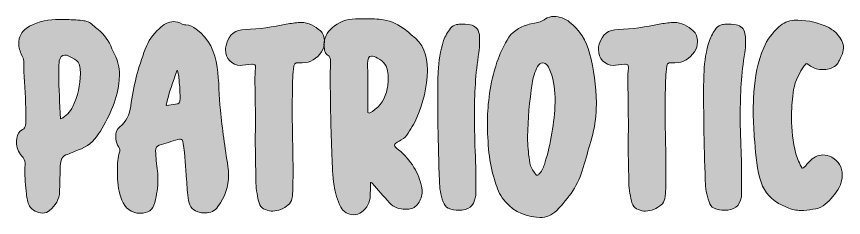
# Model space of a CAD drawing. Header units: inches. Extents: x 211 to 869, y -915 to -165.
# Drawn here: x 211 to 869, y -915 to -754 of the extents above; entities that cross this region are included whole.
import ezdxf

# ---------------------------------------------------------------- set-up
doc = ezdxf.new("R2010")
doc.units = ezdxf.units.IN
doc.header["$MEASUREMENT"] = 0
doc.layers.add('Layer 1', color=7, linetype='Continuous')

# ---------------------------------------------------------------- blocks, each defined once
blk = doc.blocks.new('block 5')
at = {"layer": 'Layer 1', "true_color": 0xce432c}
h = blk.add_hatch(color=22, dxfattribs=at)
h.dxf.hatch_style = 2
edge = h.paths.add_edge_path()
edge.add_spline(control_points=[(468.98, -906.31), (466.35, -900.81), (464.54, -895.06), (463.64, -889.07), (462.41, -881.18), (462.32, -873.22), (462, -865.25), (461.17, -844.56), (460.68, -823.87), (460.68, -803.18), (460.68, -803.18), (460.76, -790.29), (460.76, -790.29), (460.76, -788.15), (460.68, -786.1), (458.3, -784.95), (456.9, -784.21), (456.49, -782.57), (456.17, -781.09), (455.84, -779.61), (455.67, -778.22), (455.67, -776.9), (455.67, -771.73), (458.05, -767.38), (462.08, -763.6), (467.25, -758.84), (473.74, -756.62), (480.63, -756.38), (483.34, -756.29), (485.97, -756.21), (488.68, -756.21), (493.53, -756.21), (498.37, -756.46), (503.13, -757.11), (509.54, -758.02), (515.37, -761.3), (520.62, -765.16), (522.18, -766.31), (523.5, -767.79), (525.14, -768.94), (534.83, -775.83), (537.95, -785.85), (537.95, -796.85), (537.95, -796.85), (537.95, -797.76), (537.95, -797.76), (537.78, -810.65), (534.58, -823.05), (529.65, -834.95), (527.6, -840.04), (524.23, -844.4), (521.44, -849), (520.13, -851.29), (517.67, -852.36), (515.45, -853.68), (512.99, -855.07), (511.75, -855.97), (511.75, -857.04), (511.75, -857.95), (512.82, -859.01), (514.87, -860.57), (519.97, -864.43), (523.82, -869.28), (527.27, -874.7), (530.39, -879.62), (532.2, -884.96), (533.43, -890.54), (533.68, -891.69), (533.76, -892.84), (533.76, -893.91), (533.76, -897.28), (532.77, -900.48), (530.64, -903.44), (528.75, -906.06), (526.12, -907.54), (523.08, -907.79), (523.08, -907.79), (520.46, -907.95), (520.46, -907.95), (515.7, -907.95), (511.18, -906.55), (507.73, -902.78), (503.05, -897.69), (498.62, -892.43), (494.02, -887.26), (493.85, -887.01), (493.69, -886.68), (493.2, -886.68), (493.2, -886.68), (492.54, -886.77), (492.54, -886.77), (492.54, -886.77), (492.54, -891.94), (492.54, -891.94), (492.54, -893.74), (492.54, -895.47), (492.46, -897.28), (492.21, -902.61), (490, -906.8), (485.56, -910.25), (483.84, -911.65), (481.62, -912.3), (479.4, -912.3), (475.13, -912.3), (470.78, -910), (468.98, -906.31)], knot_values=[0, 0, 0, 0, 1, 1, 1, 2, 2, 2, 3, 3, 3, 4, 4, 4, 5, 5, 5, 6, 6, 6, 7, 7, 7, 8, 8, 8, 9, 9, 9, 10, 10, 10, 11, 11, 11, 12, 12, 12, 13, 13, 13, 14, 14, 14, 15, 15, 15, 16, 16, 16, 17, 17, 17, 18, 18, 18, 19, 19, 19, 20, 20, 20, 21, 21, 21, 22, 22, 22, 23, 23, 23, 24, 24, 24, 25, 25, 25, 26, 26, 26, 27, 27, 27, 28, 28, 28, 29, 29, 29, 30, 30, 30, 31, 31, 31, 32, 32, 32, 33, 33, 33, 34, 34, 34, 35, 35, 35, 35], degree=3, periodic=1)
edge = h.paths.add_edge_path()
edge.add_spline(control_points=[(505.35, -814.76), (506.34, -811.31), (506.74, -807.86), (506.74, -804.25), (506.74, -802.69), (506.66, -801.13), (506.5, -799.57), (506.09, -793.82), (503.21, -790.12), (498.29, -787.66), (496.15, -786.59), (494.59, -786.02), (493.36, -786.02), (491.14, -786.02), (490.32, -787.99), (490.24, -792.26), (490.24, -795.95), (490.65, -799.65), (490.65, -803.42), (490.65, -803.42), (490.49, -815.74), (490.49, -815.74), (490.49, -815.74), (490.57, -830.93), (490.57, -830.93), (490.98, -831.1), (491.39, -831.26), (491.72, -831.51), (498.53, -827.81), (503.21, -822.31), (505.35, -814.76)], knot_values=[0, 0, 0, 0, 1, 1, 1, 2, 2, 2, 3, 3, 3, 4, 4, 4, 5, 5, 5, 6, 6, 6, 7, 7, 7, 8, 8, 8, 9, 9, 9, 10, 10, 10, 10], degree=3, periodic=1)
h = blk.add_hatch(color=22, dxfattribs=at)
h.dxf.hatch_style = 2
edge = h.paths.add_edge_path()
edge.add_spline(control_points=[(624.65, -914.35), (613.33, -913.12), (604.05, -908.28), (597.39, -898.84), (594.27, -894.4), (592.88, -889.31), (591.24, -884.3), (586.97, -870.67), (585.82, -856.63), (585.65, -837.09), (585.98, -824.86), (587.46, -807.53), (593.29, -790.86), (595.42, -784.7), (598.13, -778.87), (601.34, -773.21), (604.87, -766.8), (610.62, -763.11), (617.51, -761.06), (619.32, -760.48), (621.29, -760.07), (623.18, -759.74), (626.3, -759.17), (629.09, -758.35), (631.8, -756.38), (633.6, -755.06), (636.07, -754.49), (638.7, -754.49), (642.97, -754.49), (647.81, -756.05), (651.09, -758.92), (658.73, -765.57), (664.56, -773.46), (667.02, -783.55), (670.14, -796.61), (672.36, -809.75), (672.36, -823.21), (672.36, -825.59), (672.28, -828.06), (672.11, -830.52), (671.7, -838.49), (670.23, -846.29), (668.01, -854), (665.96, -860.9), (663.82, -867.8), (661.93, -874.78), (658.16, -888.24), (650.44, -899.16), (640.83, -908.94), (637.05, -912.71), (632.46, -914.52), (627.28, -914.52), (627.28, -914.52), (624.65, -914.35), (624.65, -914.35)], knot_values=[0, 0, 0, 0, 1, 1, 1, 2, 2, 2, 3, 3, 3, 4, 4, 4, 5, 5, 5, 6, 6, 6, 7, 7, 7, 8, 8, 8, 9, 9, 9, 10, 10, 10, 11, 11, 11, 12, 12, 12, 13, 13, 13, 14, 14, 14, 15, 15, 15, 16, 16, 16, 17, 17, 17, 18, 18, 18, 18], degree=3, periodic=1)
edge = h.paths.add_edge_path()
edge.add_spline(control_points=[(627.2, -879.62), (629.34, -877.08), (630.4, -874.12), (631.39, -871.17), (636.31, -855.4), (638.78, -839.31), (639.6, -822.88), (639.6, -822.88), (639.6, -821.9), (639.6, -821.9), (639.6, -813.85), (638.61, -806.05), (635.9, -798.42), (635.25, -796.69), (634.59, -795.05), (633.52, -793.57), (632.46, -792.18), (631.06, -791.44), (629.66, -791.44), (628.19, -791.44), (626.63, -792.42), (625.64, -794.23), (623.34, -798.5), (621.95, -803.18), (621.29, -807.86), (619.32, -821.9), (617.68, -836.02), (617.68, -850.31), (617.68, -850.31), (617.68, -853.26), (617.68, -853.26), (617.76, -859.26), (618.5, -865.17), (619.4, -871.17), (619.98, -874.37), (621.86, -876.91), (623.59, -879.54), (624.08, -880.36), (624.65, -880.77), (625.31, -880.77), (625.89, -880.77), (626.54, -880.36), (627.2, -879.62)], knot_values=[0, 0, 0, 0, 1, 1, 1, 2, 2, 2, 3, 3, 3, 4, 4, 4, 5, 5, 5, 6, 6, 6, 7, 7, 7, 8, 8, 8, 9, 9, 9, 10, 10, 10, 11, 11, 11, 12, 12, 12, 13, 13, 13, 14, 14, 14, 14], degree=3, periodic=1)
h = blk.add_hatch(color=22, dxfattribs=at)
h.dxf.hatch_style = 2
edge = h.paths.add_edge_path()
edge.add_spline(control_points=[(221.41, -905.4), (219.93, -902.45), (219.19, -899.16), (218.87, -895.88), (218.29, -889.23), (217.63, -882.66), (217.63, -876.01), (217.63, -876.01), (217.8, -871.33), (217.8, -871.33), (217.8, -869.03), (216.98, -867.31), (215.34, -865.58), (212.46, -862.38), (211.07, -858.68), (211.07, -854.58), (211.07, -853.51), (211.15, -852.44), (211.31, -851.29), (211.8, -848.34), (212.95, -845.79), (215.83, -844.56), (217.47, -843.82), (217.88, -842.59), (218.13, -841.03), (218.46, -839.06), (218.54, -837.17), (218.54, -835.2), (218.54, -832.66), (218.37, -830.03), (218.37, -827.48), (218.37, -816.32), (216.81, -805.23), (216.81, -794.06), (216.81, -794.06), (216.81, -790.04), (216.81, -790.04), (216.81, -788.32), (215.99, -786.92), (215.25, -785.44), (213.86, -782.32), (212.79, -779.2), (212.79, -775.83), (212.79, -774.52), (212.95, -773.21), (213.28, -771.89), (214.19, -768.53), (215.83, -765.9), (218.7, -763.93), (225.85, -759.25), (233.73, -757.11), (242.19, -756.79), (242.19, -756.79), (249.41, -756.79), (249.41, -756.79), (254.09, -757.03), (258.69, -757.11), (263.37, -757.61), (266.65, -758.02), (269.53, -759), (271.83, -761.3), (273.14, -762.62), (274.54, -763.85), (275.93, -764.92), (281.02, -768.94), (284.64, -774.03), (286.85, -780.11), (287.43, -781.67), (288.25, -783.06), (288.99, -784.54), (291.86, -789.71), (292.93, -795.05), (292.93, -800.63), (292.93, -802.85), (292.77, -805.07), (292.44, -807.28), (290.71, -822.39), (284.31, -835.53), (276.26, -848.01), (272.48, -854), (267.31, -858.52), (260.33, -860.74), (256.88, -861.8), (253.68, -863.45), (250.31, -864.76), (248.26, -865.58), (247.28, -866.98), (246.7, -869.03), (245.72, -872.31), (245.8, -875.6), (245.72, -878.88), (245.55, -883.89), (245.39, -888.82), (245.3, -893.83), (245.22, -900.15), (241.86, -904.91), (237.42, -909.02), (236.03, -910.33), (233.89, -910.99), (231.76, -910.99), (227.73, -910.99), (223.3, -908.85), (221.41, -905.4)], knot_values=[0, 0, 0, 0, 1, 1, 1, 2, 2, 2, 3, 3, 3, 4, 4, 4, 5, 5, 5, 6, 6, 6, 7, 7, 7, 8, 8, 8, 9, 9, 9, 10, 10, 10, 11, 11, 11, 12, 12, 12, 13, 13, 13, 14, 14, 14, 15, 15, 15, 16, 16, 16, 17, 17, 17, 18, 18, 18, 19, 19, 19, 20, 20, 20, 21, 21, 21, 22, 22, 22, 23, 23, 23, 24, 24, 24, 25, 25, 25, 26, 26, 26, 27, 27, 27, 28, 28, 28, 29, 29, 29, 30, 30, 30, 31, 31, 31, 32, 32, 32, 33, 33, 33, 34, 34, 34, 34], degree=3, periodic=1)
edge = h.paths.add_edge_path()
edge.add_spline(control_points=[(255.9, -826.01), (259.92, -817.79), (261.81, -809.01), (261.89, -799.98), (261.89, -799.98), (261.89, -799.32), (261.89, -799.32), (261.89, -791.03), (260.33, -789.63), (252.04, -785.85), (251.13, -785.44), (250.31, -785.2), (249.49, -785.2), (247.28, -785.2), (245.55, -786.92), (245.06, -789.71), (244.73, -791.93), (244.65, -794.15), (244.65, -796.45), (244.65, -796.45), (244.65, -799.89), (244.65, -799.89), (244.65, -811.8), (245.39, -823.62), (246.13, -835.94), (250.73, -833.72), (253.6, -830.85), (255.9, -826.01)], knot_values=[0, 0, 0, 0, 1, 1, 1, 2, 2, 2, 3, 3, 3, 4, 4, 4, 5, 5, 5, 6, 6, 6, 7, 7, 7, 8, 8, 8, 9, 9, 9, 9], degree=3, periodic=1)
h = blk.add_hatch(color=22, dxfattribs=at)
h.dxf.hatch_style = 2
edge = h.paths.add_edge_path()
edge.add_spline(control_points=[(309.43, -911.15), (301.88, -911.15), (297.61, -906.88), (294.82, -900.64), (292.27, -894.65), (291.78, -888.08), (291.29, -881.68), (291.29, -881.68), (291.29, -876.17), (291.29, -876.17), (291.29, -871.49), (291.7, -866.81), (293.01, -862.38), (293.18, -861.89), (293.26, -861.4), (293.26, -860.9), (293.26, -860.08), (293.01, -859.34), (292.44, -858.6), (290.96, -856.63), (290.3, -854.25), (290.06, -851.87), (289.97, -851.21), (289.97, -850.55), (289.97, -849.98), (289.97, -847.03), (290.88, -844.4), (293.26, -842.43), (298.51, -838.08), (300.9, -832.74), (301.88, -825.84), (304.02, -810.32), (307.79, -795.13), (313.46, -780.43), (315.84, -774.11), (319.53, -768.69), (324.46, -764.18), (328.07, -760.89), (331.85, -758.51), (336.04, -758.51), (338.17, -758.51), (340.39, -759.09), (342.77, -760.48), (343.35, -760.81), (344, -761.06), (344.66, -761.06), (344.66, -761.06), (345.81, -761.06), (345.81, -761.06), (349.01, -761.06), (351.56, -762.62), (354.02, -764.51), (364.12, -772.06), (369.05, -782.57), (370.69, -794.89), (372.25, -806.22), (372.08, -817.71), (373.23, -829.04), (374.79, -844.07), (376.76, -858.93), (379.23, -873.79), (379.64, -876.17), (379.8, -878.47), (379.8, -880.69), (379.8, -889.8), (376.76, -898.18), (371.34, -905.81), (368.88, -909.43), (365.27, -910.91), (361.08, -910.91), (359.93, -910.91), (358.62, -910.82), (357.3, -910.58), (351.64, -909.51), (348.76, -905.98), (347.86, -900.97), (346.96, -895.47), (346.79, -889.89), (346.38, -884.3), (345.73, -874.7), (344.99, -865.09), (343.67, -855.56), (343.35, -853.1), (342.94, -852.12), (341.54, -852.12), (340.96, -852.12), (340.31, -852.28), (339.32, -852.53), (334.4, -853.84), (329.55, -855.48), (324.62, -856.96), (322.41, -857.62), (321.67, -859.1), (321.67, -861.4), (321.83, -866.81), (322.49, -872.23), (323.15, -877.57), (323.47, -879.79), (323.56, -882), (323.56, -884.22), (323.56, -890.46), (322.57, -896.54), (321.01, -902.61), (319.53, -908.69), (315.67, -911.15), (309.6, -911.15), (309.6, -911.15), (309.43, -911.15), (309.43, -911.15)], knot_values=[0, 0, 0, 0, 1, 1, 1, 2, 2, 2, 3, 3, 3, 4, 4, 4, 5, 5, 5, 6, 6, 6, 7, 7, 7, 8, 8, 8, 9, 9, 9, 10, 10, 10, 11, 11, 11, 12, 12, 12, 13, 13, 13, 14, 14, 14, 15, 15, 15, 16, 16, 16, 17, 17, 17, 18, 18, 18, 19, 19, 19, 20, 20, 20, 21, 21, 21, 22, 22, 22, 23, 23, 23, 24, 24, 24, 25, 25, 25, 26, 26, 26, 27, 27, 27, 28, 28, 28, 29, 29, 29, 30, 30, 30, 31, 31, 31, 32, 32, 32, 33, 33, 33, 34, 34, 34, 35, 35, 35, 36, 36, 36, 36], degree=3, periodic=1)
edge = h.paths.add_edge_path()
edge.add_spline(control_points=[(337.52, -824.36), (340.64, -823.87), (341.21, -823.21), (341.21, -819.85), (341.13, -815.74), (341.05, -811.47), (340.55, -807.37), (340.14, -804), (340.31, -800.55), (338.83, -797.27), (335.55, -806.3), (332.01, -815.25), (330.21, -825.27), (333.08, -824.94), (335.3, -824.69), (337.52, -824.36)], knot_values=[0, 0, 0, 0, 1, 1, 1, 2, 2, 2, 3, 3, 3, 4, 4, 4, 5, 5, 5, 5], degree=3, periodic=1)
h = blk.add_hatch(color=22, dxfattribs=at)
h.dxf.hatch_style = 2
edge = h.paths.add_edge_path()
edge.add_spline(control_points=[(412.24, -909.18), (407.47, -908.44), (404.6, -905.98), (403.53, -901.3), (402.38, -895.96), (401.48, -890.63), (401.48, -885.21), (401.4, -874.2), (400.99, -863.2), (400.99, -852.61), (400.99, -852.61), (401.15, -841.85), (401.15, -841.85), (401.07, -829.78), (401.07, -818.7), (400.66, -807.53), (400.66, -807.53), (400.66, -805.64), (400.66, -805.64), (400.66, -802.19), (400.99, -798.74), (401.23, -795.38), (401.23, -795.38), (401.23, -794.89), (401.23, -794.89), (401.23, -793.16), (400.41, -792.5), (398.85, -792.5), (398.85, -792.5), (398.36, -792.5), (398.36, -792.5), (398.36, -792.5), (390.81, -793.33), (390.81, -793.33), (390.81, -793.33), (389.49, -793.41), (389.49, -793.41), (382.18, -793.41), (377.34, -787.66), (377.34, -780.84), (377.34, -779.37), (377.59, -777.89), (378, -776.41), (380.21, -768.86), (385.22, -764.83), (393.1, -764.75), (404.19, -764.59), (414.95, -762.7), (425.7, -760.56), (429.31, -759.91), (432.85, -759.5), (436.46, -759.25), (436.46, -759.25), (437.44, -759.25), (437.44, -759.25), (443.44, -759.25), (448.45, -762.04), (452.8, -765.82), (455.02, -767.71), (456.08, -771.16), (456.08, -774.6), (456.08, -777.48), (455.26, -780.52), (453.78, -782.57), (449.84, -787.99), (445.08, -791.35), (438.18, -791.35), (438.18, -791.35), (435.47, -791.27), (435.47, -791.27), (432.27, -791.27), (431.78, -792.26), (431.37, -796.28), (430.63, -802.52), (430.71, -808.93), (430.55, -815.17), (430.46, -819.6), (430.38, -823.95), (430.38, -828.39), (430.38, -845.05), (431.04, -861.64), (431.04, -878.31), (431.04, -882.74), (430.96, -887.09), (430.88, -891.53), (430.79, -894.24), (430.71, -896.87), (430.14, -899.58), (429.73, -901.63), (428.82, -903.35), (427.26, -904.5), (423.49, -907.38), (419.54, -909.43), (414.86, -909.43), (414.04, -909.43), (413.14, -909.35), (412.24, -909.18)], knot_values=[0, 0, 0, 0, 1, 1, 1, 2, 2, 2, 3, 3, 3, 4, 4, 4, 5, 5, 5, 6, 6, 6, 7, 7, 7, 8, 8, 8, 9, 9, 9, 10, 10, 10, 11, 11, 11, 12, 12, 12, 13, 13, 13, 14, 14, 14, 15, 15, 15, 16, 16, 16, 17, 17, 17, 18, 18, 18, 19, 19, 19, 20, 20, 20, 21, 21, 21, 22, 22, 22, 23, 23, 23, 24, 24, 24, 25, 25, 25, 26, 26, 26, 27, 27, 27, 28, 28, 28, 29, 29, 29, 30, 30, 30, 31, 31, 31, 32, 32, 32, 32], degree=3, periodic=1)
h = blk.add_hatch(color=22, dxfattribs=at)
h.dxf.hatch_style = 2
edge = h.paths.add_edge_path()
edge.add_spline(control_points=[(554.53, -907.21), (552.32, -906.39), (551.33, -904.09), (550.51, -901.96), (548.29, -896.62), (547.64, -890.87), (547.47, -885.21), (546.9, -870.59), (546.65, -855.97), (546.24, -841.77), (546.24, -841.77), (546.16, -814.76), (546.16, -814.76), (546.16, -809.34), (546.24, -803.92), (546.49, -798.5), (546.9, -790.04), (548.05, -781.75), (550.84, -773.7), (552.15, -770.09), (553.88, -766.8), (556.26, -763.85), (557.57, -762.21), (559.13, -761.22), (561.1, -760.89), (562.42, -760.65), (563.65, -760.48), (564.88, -760.48), (569.72, -760.48), (571.61, -760.81), (573.42, -761.47), (576.95, -762.7), (578.92, -765.49), (579.25, -769.27), (579.41, -771.07), (579.49, -772.96), (579.49, -774.77), (579.49, -777.64), (579.33, -780.52), (578.84, -783.23), (576.21, -799.81), (575.31, -816.48), (575.31, -833.15), (575.31, -843.99), (575.64, -854.83), (576.13, -865.66), (576.37, -870.59), (576.37, -875.6), (576.37, -880.53), (576.37, -880.53), (576.37, -895.47), (576.37, -895.47), (576.37, -896.37), (576.37, -897.36), (576.21, -898.18), (574.57, -905.81), (570.79, -908.77), (562.5, -908.77), (560.2, -908.77), (557.49, -908.2), (554.53, -907.21)], knot_values=[0, 0, 0, 0, 1, 1, 1, 2, 2, 2, 3, 3, 3, 4, 4, 4, 5, 5, 5, 6, 6, 6, 7, 7, 7, 8, 8, 8, 9, 9, 9, 10, 10, 10, 11, 11, 11, 12, 12, 12, 13, 13, 13, 14, 14, 14, 15, 15, 15, 16, 16, 16, 17, 17, 17, 18, 18, 18, 19, 19, 19, 20, 20, 20, 20], degree=3, periodic=1)
h = blk.add_hatch(color=22, dxfattribs=at)
h.dxf.hatch_style = 2
edge = h.paths.add_edge_path()
edge.add_spline(control_points=[(708.9, -909.18), (704.14, -908.44), (701.27, -905.98), (700.2, -901.3), (699.05, -895.96), (698.15, -890.63), (698.15, -885.21), (698.06, -874.2), (697.65, -863.2), (697.65, -852.61), (697.65, -852.61), (697.82, -841.85), (697.82, -841.85), (697.74, -829.78), (697.74, -818.7), (697.32, -807.53), (697.32, -807.53), (697.32, -805.64), (697.32, -805.64), (697.32, -802.19), (697.65, -798.74), (697.9, -795.38), (697.9, -795.38), (697.9, -794.89), (697.9, -794.89), (697.9, -793.16), (697.08, -792.5), (695.52, -792.5), (695.52, -792.5), (695.03, -792.5), (695.03, -792.5), (695.03, -792.5), (687.47, -793.33), (687.47, -793.33), (687.47, -793.33), (686.16, -793.41), (686.16, -793.41), (678.85, -793.41), (674.01, -787.66), (674.01, -780.84), (674.01, -779.37), (674.25, -777.89), (674.66, -776.41), (676.88, -768.86), (681.89, -764.83), (689.77, -764.75), (700.86, -764.59), (711.61, -762.7), (722.37, -760.56), (725.98, -759.91), (729.51, -759.5), (733.13, -759.25), (733.13, -759.25), (734.11, -759.25), (734.11, -759.25), (740.1, -759.25), (745.11, -762.04), (749.46, -765.82), (751.68, -767.71), (752.75, -771.16), (752.75, -774.6), (752.75, -777.48), (751.93, -780.52), (750.45, -782.57), (746.51, -787.99), (741.75, -791.35), (734.85, -791.35), (734.85, -791.35), (732.14, -791.27), (732.14, -791.27), (728.94, -791.27), (728.44, -792.26), (728.03, -796.28), (727.29, -802.52), (727.38, -808.93), (727.21, -815.17), (727.13, -819.6), (727.05, -823.95), (727.05, -828.39), (727.05, -845.05), (727.71, -861.64), (727.71, -878.31), (727.71, -882.74), (727.62, -887.09), (727.54, -891.53), (727.46, -894.24), (727.38, -896.87), (726.8, -899.58), (726.39, -901.63), (725.49, -903.35), (723.93, -904.5), (720.15, -907.38), (716.21, -909.43), (711.53, -909.43), (710.71, -909.43), (709.81, -909.35), (708.9, -909.18)], knot_values=[0, 0, 0, 0, 1, 1, 1, 2, 2, 2, 3, 3, 3, 4, 4, 4, 5, 5, 5, 6, 6, 6, 7, 7, 7, 8, 8, 8, 9, 9, 9, 10, 10, 10, 11, 11, 11, 12, 12, 12, 13, 13, 13, 14, 14, 14, 15, 15, 15, 16, 16, 16, 17, 17, 17, 18, 18, 18, 19, 19, 19, 20, 20, 20, 21, 21, 21, 22, 22, 22, 23, 23, 23, 24, 24, 24, 25, 25, 25, 26, 26, 26, 27, 27, 27, 28, 28, 28, 29, 29, 29, 30, 30, 30, 31, 31, 31, 32, 32, 32, 32], degree=3, periodic=1)
h = blk.add_hatch(color=22, dxfattribs=at)
h.dxf.hatch_style = 2
edge = h.paths.add_edge_path()
edge.add_spline(control_points=[(766.05, -907.21), (763.83, -906.39), (762.85, -904.09), (762.03, -901.96), (759.81, -896.62), (759.15, -890.87), (758.99, -885.21), (758.41, -870.59), (758.17, -855.97), (757.76, -841.77), (757.76, -841.77), (757.67, -814.76), (757.67, -814.76), (757.67, -809.34), (757.76, -803.92), (758, -798.5), (758.41, -790.04), (759.56, -781.75), (762.36, -773.7), (763.67, -770.09), (765.39, -766.8), (767.77, -763.85), (769.09, -762.21), (770.65, -761.22), (772.62, -760.89), (773.93, -760.65), (775.16, -760.48), (776.4, -760.48), (781.24, -760.48), (783.13, -760.81), (784.93, -761.47), (788.47, -762.7), (790.44, -765.49), (790.77, -769.27), (790.93, -771.07), (791.01, -772.96), (791.01, -774.77), (791.01, -777.64), (790.85, -780.52), (790.35, -783.23), (787.73, -799.81), (786.82, -816.48), (786.82, -833.15), (786.82, -843.99), (787.15, -854.83), (787.64, -865.66), (787.89, -870.59), (787.89, -875.6), (787.89, -880.53), (787.89, -880.53), (787.89, -895.47), (787.89, -895.47), (787.89, -896.37), (787.89, -897.36), (787.73, -898.18), (786.08, -905.81), (782.31, -908.77), (774.02, -908.77), (771.72, -908.77), (769.01, -908.2), (766.05, -907.21)], knot_values=[0, 0, 0, 0, 1, 1, 1, 2, 2, 2, 3, 3, 3, 4, 4, 4, 5, 5, 5, 6, 6, 6, 7, 7, 7, 8, 8, 8, 9, 9, 9, 10, 10, 10, 11, 11, 11, 12, 12, 12, 13, 13, 13, 14, 14, 14, 15, 15, 15, 16, 16, 16, 17, 17, 17, 18, 18, 18, 19, 19, 19, 20, 20, 20, 20], degree=3, periodic=1)
h = blk.add_hatch(color=22, dxfattribs=at)
h.dxf.hatch_style = 2
edge = h.paths.add_edge_path()
edge.add_spline(control_points=[(824.27, -906.64), (822.05, -905.49), (819.59, -904.5), (817.37, -903.27), (809.57, -898.75), (804.64, -892.1), (802.43, -883.32), (799.63, -872.4), (798.81, -861.31), (797.99, -850.23), (797.5, -843.17), (797.17, -836.02), (797.17, -828.96), (797.17, -824.12), (797.34, -819.35), (797.66, -814.59), (798.57, -802.44), (800.7, -790.7), (805.46, -779.45), (808.17, -772.96), (812.44, -767.54), (817.53, -762.7), (820.98, -759.5), (825.09, -757.77), (829.77, -757.52), (829.77, -757.52), (832.64, -757.44), (832.64, -757.44), (841.26, -757.44), (849.39, -759.41), (857.27, -763.36), (859.82, -764.67), (862.12, -766.47), (864.01, -768.61), (866.96, -771.98), (868.93, -775.59), (868.93, -779.53), (868.93, -781.75), (868.28, -784.05), (867.05, -786.43), (866.39, -787.58), (865.98, -788.89), (865.32, -790.12), (864.5, -791.77), (863.43, -793.16), (861.87, -794.23), (859.33, -795.95), (855.88, -796.77), (852.43, -796.77), (848.82, -796.77), (845.2, -795.87), (842.74, -793.9), (841.26, -792.83), (840.44, -792.09), (839.7, -792.09), (838.8, -792.09), (838.06, -793), (836.58, -795.3), (832.64, -801.45), (829.69, -808.02), (828.87, -815.33), (828.04, -821.9), (827.55, -828.47), (827.55, -835.04), (827.55, -844.64), (828.62, -854.25), (831.16, -863.77), (832.23, -867.88), (833.87, -871.66), (836.09, -875.27), (837.65, -874.94), (838.39, -873.79), (839.29, -872.81), (839.95, -871.99), (840.61, -871.17), (841.35, -870.34), (844.79, -866.57), (848.65, -864.76), (852.6, -864.76), (854.89, -864.76), (857.27, -865.34), (859.66, -866.57), (865.07, -869.36), (867.95, -874.53), (867.95, -880.69), (867.95, -881.76), (867.87, -882.91), (867.7, -884.06), (866.72, -890.38), (862.78, -894.98), (859, -899.58), (855.3, -904.09), (850.79, -907.21), (844.63, -908.03), (841.43, -908.53), (838.23, -908.94), (835.02, -908.94), (831.41, -908.94), (827.8, -908.36), (824.27, -906.64)], knot_values=[0, 0, 0, 0, 1, 1, 1, 2, 2, 2, 3, 3, 3, 4, 4, 4, 5, 5, 5, 6, 6, 6, 7, 7, 7, 8, 8, 8, 9, 9, 9, 10, 10, 10, 11, 11, 11, 12, 12, 12, 13, 13, 13, 14, 14, 14, 15, 15, 15, 16, 16, 16, 17, 17, 17, 18, 18, 18, 19, 19, 19, 20, 20, 20, 21, 21, 21, 22, 22, 22, 23, 23, 23, 24, 24, 24, 25, 25, 25, 26, 26, 26, 27, 27, 27, 28, 28, 28, 29, 29, 29, 30, 30, 30, 31, 31, 31, 32, 32, 32, 33, 33, 33, 33], degree=3, periodic=1)
at = {"layer": 'Layer 1', "lineweight": 0}
for points, knots in [([(468.98, -906.31), (466.35, -900.81), (464.54, -895.06), (463.64, -889.07), (462.41, -881.18), (462.32, -873.22), (462, -865.25), (461.17, -844.56), (460.68, -823.87), (460.68, -803.18), (460.68, -803.18), (460.76, -790.29), (460.76, -790.29), (460.76, -788.15), (460.68, -786.1), (458.3, -784.95), (456.9, -784.21), (456.49, -782.57), (456.17, -781.09), (455.84, -779.61), (455.67, -778.22), (455.67, -776.9), (455.67, -771.73), (458.05, -767.38), (462.08, -763.6), (467.25, -758.84), (473.74, -756.62), (480.63, -756.38), (483.34, -756.29), (485.97, -756.21), (488.68, -756.21), (493.53, -756.21), (498.37, -756.46), (503.13, -757.11), (509.54, -758.02), (515.37, -761.3), (520.62, -765.16), (522.18, -766.31), (523.5, -767.79), (525.14, -768.94), (534.83, -775.83), (537.95, -785.85), (537.95, -796.85), (537.95, -796.85), (537.95, -797.76), (537.95, -797.76), (537.78, -810.65), (534.58, -823.05), (529.65, -834.95), (527.6, -840.04), (524.23, -844.4), (521.44, -849), (520.13, -851.29), (517.67, -852.36), (515.45, -853.68), (512.99, -855.07), (511.75, -855.97), (511.75, -857.04), (511.75, -857.95), (512.82, -859.01), (514.87, -860.57), (519.97, -864.43), (523.82, -869.28), (527.27, -874.7), (530.39, -879.62), (532.2, -884.96), (533.43, -890.54), (533.68, -891.69), (533.76, -892.84), (533.76, -893.91), (533.76, -897.28), (532.77, -900.48), (530.64, -903.44), (528.75, -906.06), (526.12, -907.54), (523.08, -907.79), (523.08, -907.79), (520.46, -907.95), (520.46, -907.95), (515.7, -907.95), (511.18, -906.55), (507.73, -902.78), (503.05, -897.69), (498.62, -892.43), (494.02, -887.26), (493.85, -887.01), (493.69, -886.68), (493.2, -886.68), (493.2, -886.68), (492.54, -886.77), (492.54, -886.77), (492.54, -886.77), (492.54, -891.94), (492.54, -891.94), (492.54, -893.74), (492.54, -895.47), (492.46, -897.28), (492.21, -902.61), (490, -906.8), (485.56, -910.25), (483.84, -911.65), (481.62, -912.3), (479.4, -912.3), (475.13, -912.3), (470.78, -910), (468.98, -906.31)], [0, 0, 0, 0, 1, 1, 1, 2, 2, 2, 3, 3, 3, 4, 4, 4, 5, 5, 5, 6, 6, 6, 7, 7, 7, 8, 8, 8, 9, 9, 9, 10, 10, 10, 11, 11, 11, 12, 12, 12, 13, 13, 13, 14, 14, 14, 15, 15, 15, 16, 16, 16, 17, 17, 17, 18, 18, 18, 19, 19, 19, 20, 20, 20, 21, 21, 21, 22, 22, 22, 23, 23, 23, 24, 24, 24, 25, 25, 25, 26, 26, 26, 27, 27, 27, 28, 28, 28, 29, 29, 29, 30, 30, 30, 31, 31, 31, 32, 32, 32, 33, 33, 33, 34, 34, 34, 35, 35, 35, 35]), ([(624.65, -914.35), (613.33, -913.12), (604.05, -908.28), (597.39, -898.84), (594.27, -894.4), (592.88, -889.31), (591.24, -884.3), (586.97, -870.67), (585.82, -856.63), (585.65, -837.09), (585.98, -824.86), (587.46, -807.53), (593.29, -790.86), (595.42, -784.7), (598.13, -778.87), (601.34, -773.21), (604.87, -766.8), (610.62, -763.11), (617.51, -761.06), (619.32, -760.48), (621.29, -760.07), (623.18, -759.74), (626.3, -759.17), (629.09, -758.35), (631.8, -756.38), (633.6, -755.06), (636.07, -754.49), (638.7, -754.49), (642.97, -754.49), (647.81, -756.05), (651.09, -758.92), (658.73, -765.57), (664.56, -773.46), (667.02, -783.55), (670.14, -796.61), (672.36, -809.75), (672.36, -823.21), (672.36, -825.59), (672.28, -828.06), (672.11, -830.52), (671.7, -838.49), (670.23, -846.29), (668.01, -854), (665.96, -860.9), (663.82, -867.8), (661.93, -874.78), (658.16, -888.24), (650.44, -899.16), (640.83, -908.94), (637.05, -912.71), (632.46, -914.52), (627.28, -914.52), (627.28, -914.52), (624.65, -914.35), (624.65, -914.35)], [0, 0, 0, 0, 1, 1, 1, 2, 2, 2, 3, 3, 3, 4, 4, 4, 5, 5, 5, 6, 6, 6, 7, 7, 7, 8, 8, 8, 9, 9, 9, 10, 10, 10, 11, 11, 11, 12, 12, 12, 13, 13, 13, 14, 14, 14, 15, 15, 15, 16, 16, 16, 17, 17, 17, 18, 18, 18, 18]), ([(221.41, -905.4), (219.93, -902.45), (219.19, -899.16), (218.87, -895.88), (218.29, -889.23), (217.63, -882.66), (217.63, -876.01), (217.63, -876.01), (217.8, -871.33), (217.8, -871.33), (217.8, -869.03), (216.98, -867.31), (215.34, -865.58), (212.46, -862.38), (211.07, -858.68), (211.07, -854.58), (211.07, -853.51), (211.15, -852.44), (211.31, -851.29), (211.8, -848.34), (212.95, -845.79), (215.83, -844.56), (217.47, -843.82), (217.88, -842.59), (218.13, -841.03), (218.46, -839.06), (218.54, -837.17), (218.54, -835.2), (218.54, -832.66), (218.37, -830.03), (218.37, -827.48), (218.37, -816.32), (216.81, -805.23), (216.81, -794.06), (216.81, -794.06), (216.81, -790.04), (216.81, -790.04), (216.81, -788.32), (215.99, -786.92), (215.25, -785.44), (213.86, -782.32), (212.79, -779.2), (212.79, -775.83), (212.79, -774.52), (212.95, -773.21), (213.28, -771.89), (214.19, -768.53), (215.83, -765.9), (218.7, -763.93), (225.85, -759.25), (233.73, -757.11), (242.19, -756.79), (242.19, -756.79), (249.41, -756.79), (249.41, -756.79), (254.09, -757.03), (258.69, -757.11), (263.37, -757.61), (266.65, -758.02), (269.53, -759), (271.83, -761.3), (273.14, -762.62), (274.54, -763.85), (275.93, -764.92), (281.02, -768.94), (284.64, -774.03), (286.85, -780.11), (287.43, -781.67), (288.25, -783.06), (288.99, -784.54), (291.86, -789.71), (292.93, -795.05), (292.93, -800.63), (292.93, -802.85), (292.77, -805.07), (292.44, -807.28), (290.71, -822.39), (284.31, -835.53), (276.26, -848.01), (272.48, -854), (267.31, -858.52), (260.33, -860.74), (256.88, -861.8), (253.68, -863.45), (250.31, -864.76), (248.26, -865.58), (247.28, -866.98), (246.7, -869.03), (245.72, -872.31), (245.8, -875.6), (245.72, -878.88), (245.55, -883.89), (245.39, -888.82), (245.3, -893.83), (245.22, -900.15), (241.86, -904.91), (237.42, -909.02), (236.03, -910.33), (233.89, -910.99), (231.76, -910.99), (227.73, -910.99), (223.3, -908.85), (221.41, -905.4)], [0, 0, 0, 0, 1, 1, 1, 2, 2, 2, 3, 3, 3, 4, 4, 4, 5, 5, 5, 6, 6, 6, 7, 7, 7, 8, 8, 8, 9, 9, 9, 10, 10, 10, 11, 11, 11, 12, 12, 12, 13, 13, 13, 14, 14, 14, 15, 15, 15, 16, 16, 16, 17, 17, 17, 18, 18, 18, 19, 19, 19, 20, 20, 20, 21, 21, 21, 22, 22, 22, 23, 23, 23, 24, 24, 24, 25, 25, 25, 26, 26, 26, 27, 27, 27, 28, 28, 28, 29, 29, 29, 30, 30, 30, 31, 31, 31, 32, 32, 32, 33, 33, 33, 34, 34, 34, 34]), ([(309.43, -911.15), (301.88, -911.15), (297.61, -906.88), (294.82, -900.64), (292.27, -894.65), (291.78, -888.08), (291.29, -881.68), (291.29, -881.68), (291.29, -876.17), (291.29, -876.17), (291.29, -871.49), (291.7, -866.81), (293.01, -862.38), (293.18, -861.89), (293.26, -861.4), (293.26, -860.9), (293.26, -860.08), (293.01, -859.34), (292.44, -858.6), (290.96, -856.63), (290.3, -854.25), (290.06, -851.87), (289.97, -851.21), (289.97, -850.55), (289.97, -849.98), (289.97, -847.03), (290.88, -844.4), (293.26, -842.43), (298.51, -838.08), (300.9, -832.74), (301.88, -825.84), (304.02, -810.32), (307.79, -795.13), (313.46, -780.43), (315.84, -774.11), (319.53, -768.69), (324.46, -764.18), (328.07, -760.89), (331.85, -758.51), (336.04, -758.51), (338.17, -758.51), (340.39, -759.09), (342.77, -760.48), (343.35, -760.81), (344, -761.06), (344.66, -761.06), (344.66, -761.06), (345.81, -761.06), (345.81, -761.06), (349.01, -761.06), (351.56, -762.62), (354.02, -764.51), (364.12, -772.06), (369.05, -782.57), (370.69, -794.89), (372.25, -806.22), (372.08, -817.71), (373.23, -829.04), (374.79, -844.07), (376.76, -858.93), (379.23, -873.79), (379.64, -876.17), (379.8, -878.47), (379.8, -880.69), (379.8, -889.8), (376.76, -898.18), (371.34, -905.81), (368.88, -909.43), (365.27, -910.91), (361.08, -910.91), (359.93, -910.91), (358.62, -910.82), (357.3, -910.58), (351.64, -909.51), (348.76, -905.98), (347.86, -900.97), (346.96, -895.47), (346.79, -889.89), (346.38, -884.3), (345.73, -874.7), (344.99, -865.09), (343.67, -855.56), (343.35, -853.1), (342.94, -852.12), (341.54, -852.12), (340.96, -852.12), (340.31, -852.28), (339.32, -852.53), (334.4, -853.84), (329.55, -855.48), (324.62, -856.96), (322.41, -857.62), (321.67, -859.1), (321.67, -861.4), (321.83, -866.81), (322.49, -872.23), (323.15, -877.57), (323.47, -879.79), (323.56, -882), (323.56, -884.22), (323.56, -890.46), (322.57, -896.54), (321.01, -902.61), (319.53, -908.69), (315.67, -911.15), (309.6, -911.15), (309.6, -911.15), (309.43, -911.15), (309.43, -911.15)], [0, 0, 0, 0, 1, 1, 1, 2, 2, 2, 3, 3, 3, 4, 4, 4, 5, 5, 5, 6, 6, 6, 7, 7, 7, 8, 8, 8, 9, 9, 9, 10, 10, 10, 11, 11, 11, 12, 12, 12, 13, 13, 13, 14, 14, 14, 15, 15, 15, 16, 16, 16, 17, 17, 17, 18, 18, 18, 19, 19, 19, 20, 20, 20, 21, 21, 21, 22, 22, 22, 23, 23, 23, 24, 24, 24, 25, 25, 25, 26, 26, 26, 27, 27, 27, 28, 28, 28, 29, 29, 29, 30, 30, 30, 31, 31, 31, 32, 32, 32, 33, 33, 33, 34, 34, 34, 35, 35, 35, 36, 36, 36, 36]), ([(412.24, -909.18), (407.47, -908.44), (404.6, -905.98), (403.53, -901.3), (402.38, -895.96), (401.48, -890.63), (401.48, -885.21), (401.4, -874.2), (400.99, -863.2), (400.99, -852.61), (400.99, -852.61), (401.15, -841.85), (401.15, -841.85), (401.07, -829.78), (401.07, -818.7), (400.66, -807.53), (400.66, -807.53), (400.66, -805.64), (400.66, -805.64), (400.66, -802.19), (400.99, -798.74), (401.23, -795.38), (401.23, -795.38), (401.23, -794.89), (401.23, -794.89), (401.23, -793.16), (400.41, -792.5), (398.85, -792.5), (398.85, -792.5), (398.36, -792.5), (398.36, -792.5), (398.36, -792.5), (390.81, -793.33), (390.81, -793.33), (390.81, -793.33), (389.49, -793.41), (389.49, -793.41), (382.18, -793.41), (377.34, -787.66), (377.34, -780.84), (377.34, -779.37), (377.59, -777.89), (378, -776.41), (380.21, -768.86), (385.22, -764.83), (393.1, -764.75), (404.19, -764.59), (414.95, -762.7), (425.7, -760.56), (429.31, -759.91), (432.85, -759.5), (436.46, -759.25), (436.46, -759.25), (437.44, -759.25), (437.44, -759.25), (443.44, -759.25), (448.45, -762.04), (452.8, -765.82), (455.02, -767.71), (456.08, -771.16), (456.08, -774.6), (456.08, -777.48), (455.26, -780.52), (453.78, -782.57), (449.84, -787.99), (445.08, -791.35), (438.18, -791.35), (438.18, -791.35), (435.47, -791.27), (435.47, -791.27), (432.27, -791.27), (431.78, -792.26), (431.37, -796.28), (430.63, -802.52), (430.71, -808.93), (430.55, -815.17), (430.46, -819.6), (430.38, -823.95), (430.38, -828.39), (430.38, -845.05), (431.04, -861.64), (431.04, -878.31), (431.04, -882.74), (430.96, -887.09), (430.88, -891.53), (430.79, -894.24), (430.71, -896.87), (430.14, -899.58), (429.73, -901.63), (428.82, -903.35), (427.26, -904.5), (423.49, -907.38), (419.54, -909.43), (414.86, -909.43), (414.04, -909.43), (413.14, -909.35), (412.24, -909.18)], [0, 0, 0, 0, 1, 1, 1, 2, 2, 2, 3, 3, 3, 4, 4, 4, 5, 5, 5, 6, 6, 6, 7, 7, 7, 8, 8, 8, 9, 9, 9, 10, 10, 10, 11, 11, 11, 12, 12, 12, 13, 13, 13, 14, 14, 14, 15, 15, 15, 16, 16, 16, 17, 17, 17, 18, 18, 18, 19, 19, 19, 20, 20, 20, 21, 21, 21, 22, 22, 22, 23, 23, 23, 24, 24, 24, 25, 25, 25, 26, 26, 26, 27, 27, 27, 28, 28, 28, 29, 29, 29, 30, 30, 30, 31, 31, 31, 32, 32, 32, 32]), ([(554.53, -907.21), (552.32, -906.39), (551.33, -904.09), (550.51, -901.96), (548.29, -896.62), (547.64, -890.87), (547.47, -885.21), (546.9, -870.59), (546.65, -855.97), (546.24, -841.77), (546.24, -841.77), (546.16, -814.76), (546.16, -814.76), (546.16, -809.34), (546.24, -803.92), (546.49, -798.5), (546.9, -790.04), (548.05, -781.75), (550.84, -773.7), (552.15, -770.09), (553.88, -766.8), (556.26, -763.85), (557.57, -762.21), (559.13, -761.22), (561.1, -760.89), (562.42, -760.65), (563.65, -760.48), (564.88, -760.48), (569.72, -760.48), (571.61, -760.81), (573.42, -761.47), (576.95, -762.7), (578.92, -765.49), (579.25, -769.27), (579.41, -771.07), (579.49, -772.96), (579.49, -774.77), (579.49, -777.64), (579.33, -780.52), (578.84, -783.23), (576.21, -799.81), (575.31, -816.48), (575.31, -833.15), (575.31, -843.99), (575.64, -854.83), (576.13, -865.66), (576.37, -870.59), (576.37, -875.6), (576.37, -880.53), (576.37, -880.53), (576.37, -895.47), (576.37, -895.47), (576.37, -896.37), (576.37, -897.36), (576.21, -898.18), (574.57, -905.81), (570.79, -908.77), (562.5, -908.77), (560.2, -908.77), (557.49, -908.2), (554.53, -907.21)], [0, 0, 0, 0, 1, 1, 1, 2, 2, 2, 3, 3, 3, 4, 4, 4, 5, 5, 5, 6, 6, 6, 7, 7, 7, 8, 8, 8, 9, 9, 9, 10, 10, 10, 11, 11, 11, 12, 12, 12, 13, 13, 13, 14, 14, 14, 15, 15, 15, 16, 16, 16, 17, 17, 17, 18, 18, 18, 19, 19, 19, 20, 20, 20, 20]), ([(708.9, -909.18), (704.14, -908.44), (701.27, -905.98), (700.2, -901.3), (699.05, -895.96), (698.15, -890.63), (698.15, -885.21), (698.06, -874.2), (697.65, -863.2), (697.65, -852.61), (697.65, -852.61), (697.82, -841.85), (697.82, -841.85), (697.74, -829.78), (697.74, -818.7), (697.32, -807.53), (697.32, -807.53), (697.32, -805.64), (697.32, -805.64), (697.32, -802.19), (697.65, -798.74), (697.9, -795.38), (697.9, -795.38), (697.9, -794.89), (697.9, -794.89), (697.9, -793.16), (697.08, -792.5), (695.52, -792.5), (695.52, -792.5), (695.03, -792.5), (695.03, -792.5), (695.03, -792.5), (687.47, -793.33), (687.47, -793.33), (687.47, -793.33), (686.16, -793.41), (686.16, -793.41), (678.85, -793.41), (674.01, -787.66), (674.01, -780.84), (674.01, -779.37), (674.25, -777.89), (674.66, -776.41), (676.88, -768.86), (681.89, -764.83), (689.77, -764.75), (700.86, -764.59), (711.61, -762.7), (722.37, -760.56), (725.98, -759.91), (729.51, -759.5), (733.13, -759.25), (733.13, -759.25), (734.11, -759.25), (734.11, -759.25), (740.1, -759.25), (745.11, -762.04), (749.46, -765.82), (751.68, -767.71), (752.75, -771.16), (752.75, -774.6), (752.75, -777.48), (751.93, -780.52), (750.45, -782.57), (746.51, -787.99), (741.75, -791.35), (734.85, -791.35), (734.85, -791.35), (732.14, -791.27), (732.14, -791.27), (728.94, -791.27), (728.44, -792.26), (728.03, -796.28), (727.29, -802.52), (727.38, -808.93), (727.21, -815.17), (727.13, -819.6), (727.05, -823.95), (727.05, -828.39), (727.05, -845.05), (727.71, -861.64), (727.71, -878.31), (727.71, -882.74), (727.62, -887.09), (727.54, -891.53), (727.46, -894.24), (727.38, -896.87), (726.8, -899.58), (726.39, -901.63), (725.49, -903.35), (723.93, -904.5), (720.15, -907.38), (716.21, -909.43), (711.53, -909.43), (710.71, -909.43), (709.81, -909.35), (708.9, -909.18)], [0, 0, 0, 0, 1, 1, 1, 2, 2, 2, 3, 3, 3, 4, 4, 4, 5, 5, 5, 6, 6, 6, 7, 7, 7, 8, 8, 8, 9, 9, 9, 10, 10, 10, 11, 11, 11, 12, 12, 12, 13, 13, 13, 14, 14, 14, 15, 15, 15, 16, 16, 16, 17, 17, 17, 18, 18, 18, 19, 19, 19, 20, 20, 20, 21, 21, 21, 22, 22, 22, 23, 23, 23, 24, 24, 24, 25, 25, 25, 26, 26, 26, 27, 27, 27, 28, 28, 28, 29, 29, 29, 30, 30, 30, 31, 31, 31, 32, 32, 32, 32]), ([(766.05, -907.21), (763.83, -906.39), (762.85, -904.09), (762.03, -901.96), (759.81, -896.62), (759.15, -890.87), (758.99, -885.21), (758.41, -870.59), (758.17, -855.97), (757.76, -841.77), (757.76, -841.77), (757.67, -814.76), (757.67, -814.76), (757.67, -809.34), (757.76, -803.92), (758, -798.5), (758.41, -790.04), (759.56, -781.75), (762.36, -773.7), (763.67, -770.09), (765.39, -766.8), (767.77, -763.85), (769.09, -762.21), (770.65, -761.22), (772.62, -760.89), (773.93, -760.65), (775.16, -760.48), (776.4, -760.48), (781.24, -760.48), (783.13, -760.81), (784.93, -761.47), (788.47, -762.7), (790.44, -765.49), (790.77, -769.27), (790.93, -771.07), (791.01, -772.96), (791.01, -774.77), (791.01, -777.64), (790.85, -780.52), (790.35, -783.23), (787.73, -799.81), (786.82, -816.48), (786.82, -833.15), (786.82, -843.99), (787.15, -854.83), (787.64, -865.66), (787.89, -870.59), (787.89, -875.6), (787.89, -880.53), (787.89, -880.53), (787.89, -895.47), (787.89, -895.47), (787.89, -896.37), (787.89, -897.36), (787.73, -898.18), (786.08, -905.81), (782.31, -908.77), (774.02, -908.77), (771.72, -908.77), (769.01, -908.2), (766.05, -907.21)], [0, 0, 0, 0, 1, 1, 1, 2, 2, 2, 3, 3, 3, 4, 4, 4, 5, 5, 5, 6, 6, 6, 7, 7, 7, 8, 8, 8, 9, 9, 9, 10, 10, 10, 11, 11, 11, 12, 12, 12, 13, 13, 13, 14, 14, 14, 15, 15, 15, 16, 16, 16, 17, 17, 17, 18, 18, 18, 19, 19, 19, 20, 20, 20, 20]), ([(824.27, -906.64), (822.05, -905.49), (819.59, -904.5), (817.37, -903.27), (809.57, -898.75), (804.64, -892.1), (802.43, -883.32), (799.63, -872.4), (798.81, -861.31), (797.99, -850.23), (797.5, -843.17), (797.17, -836.02), (797.17, -828.96), (797.17, -824.12), (797.34, -819.35), (797.66, -814.59), (798.57, -802.44), (800.7, -790.7), (805.46, -779.45), (808.17, -772.96), (812.44, -767.54), (817.53, -762.7), (820.98, -759.5), (825.09, -757.77), (829.77, -757.52), (829.77, -757.52), (832.64, -757.44), (832.64, -757.44), (841.26, -757.44), (849.39, -759.41), (857.27, -763.36), (859.82, -764.67), (862.12, -766.47), (864.01, -768.61), (866.96, -771.98), (868.93, -775.59), (868.93, -779.53), (868.93, -781.75), (868.28, -784.05), (867.05, -786.43), (866.39, -787.58), (865.98, -788.89), (865.32, -790.12), (864.5, -791.77), (863.43, -793.16), (861.87, -794.23), (859.33, -795.95), (855.88, -796.77), (852.43, -796.77), (848.82, -796.77), (845.2, -795.87), (842.74, -793.9), (841.26, -792.83), (840.44, -792.09), (839.7, -792.09), (838.8, -792.09), (838.06, -793), (836.58, -795.3), (832.64, -801.45), (829.69, -808.02), (828.87, -815.33), (828.04, -821.9), (827.55, -828.47), (827.55, -835.04), (827.55, -844.64), (828.62, -854.25), (831.16, -863.77), (832.23, -867.88), (833.87, -871.66), (836.09, -875.27), (837.65, -874.94), (838.39, -873.79), (839.29, -872.81), (839.95, -871.99), (840.61, -871.17), (841.35, -870.34), (844.79, -866.57), (848.65, -864.76), (852.6, -864.76), (854.89, -864.76), (857.27, -865.34), (859.66, -866.57), (865.07, -869.36), (867.95, -874.53), (867.95, -880.69), (867.95, -881.76), (867.87, -882.91), (867.7, -884.06), (866.72, -890.38), (862.78, -894.98), (859, -899.58), (855.3, -904.09), (850.79, -907.21), (844.63, -908.03), (841.43, -908.53), (838.23, -908.94), (835.02, -908.94), (831.41, -908.94), (827.8, -908.36), (824.27, -906.64)], [0, 0, 0, 0, 1, 1, 1, 2, 2, 2, 3, 3, 3, 4, 4, 4, 5, 5, 5, 6, 6, 6, 7, 7, 7, 8, 8, 8, 9, 9, 9, 10, 10, 10, 11, 11, 11, 12, 12, 12, 13, 13, 13, 14, 14, 14, 15, 15, 15, 16, 16, 16, 17, 17, 17, 18, 18, 18, 19, 19, 19, 20, 20, 20, 21, 21, 21, 22, 22, 22, 23, 23, 23, 24, 24, 24, 25, 25, 25, 26, 26, 26, 27, 27, 27, 28, 28, 28, 29, 29, 29, 30, 30, 30, 31, 31, 31, 32, 32, 32, 33, 33, 33, 33]), ([(255.9, -826.01), (259.92, -817.79), (261.81, -809.01), (261.89, -799.98), (261.89, -799.98), (261.89, -799.32), (261.89, -799.32), (261.89, -791.03), (260.33, -789.63), (252.04, -785.85), (251.13, -785.44), (250.31, -785.2), (249.49, -785.2), (247.28, -785.2), (245.55, -786.92), (245.06, -789.71), (244.73, -791.93), (244.65, -794.15), (244.65, -796.45), (244.65, -796.45), (244.65, -799.89), (244.65, -799.89), (244.65, -811.8), (245.39, -823.62), (246.13, -835.94), (250.73, -833.72), (253.6, -830.85), (255.9, -826.01)], [0, 0, 0, 0, 1, 1, 1, 2, 2, 2, 3, 3, 3, 4, 4, 4, 5, 5, 5, 6, 6, 6, 7, 7, 7, 8, 8, 8, 9, 9, 9, 9]), ([(505.35, -814.76), (506.34, -811.31), (506.74, -807.86), (506.74, -804.25), (506.74, -802.69), (506.66, -801.13), (506.5, -799.57), (506.09, -793.82), (503.21, -790.12), (498.29, -787.66), (496.15, -786.59), (494.59, -786.02), (493.36, -786.02), (491.14, -786.02), (490.32, -787.99), (490.24, -792.26), (490.24, -795.95), (490.65, -799.65), (490.65, -803.42), (490.65, -803.42), (490.49, -815.74), (490.49, -815.74), (490.49, -815.74), (490.57, -830.93), (490.57, -830.93), (490.98, -831.1), (491.39, -831.26), (491.72, -831.51), (498.53, -827.81), (503.21, -822.31), (505.35, -814.76)], [0, 0, 0, 0, 1, 1, 1, 2, 2, 2, 3, 3, 3, 4, 4, 4, 5, 5, 5, 6, 6, 6, 7, 7, 7, 8, 8, 8, 9, 9, 9, 10, 10, 10, 10]), ([(627.2, -879.62), (629.34, -877.08), (630.4, -874.12), (631.39, -871.17), (636.31, -855.4), (638.78, -839.31), (639.6, -822.88), (639.6, -822.88), (639.6, -821.9), (639.6, -821.9), (639.6, -813.85), (638.61, -806.05), (635.9, -798.42), (635.25, -796.69), (634.59, -795.05), (633.52, -793.57), (632.46, -792.18), (631.06, -791.44), (629.66, -791.44), (628.19, -791.44), (626.63, -792.42), (625.64, -794.23), (623.34, -798.5), (621.95, -803.18), (621.29, -807.86), (619.32, -821.9), (617.68, -836.02), (617.68, -850.31), (617.68, -850.31), (617.68, -853.26), (617.68, -853.26), (617.76, -859.26), (618.5, -865.17), (619.4, -871.17), (619.98, -874.37), (621.86, -876.91), (623.59, -879.54), (624.08, -880.36), (624.65, -880.77), (625.31, -880.77), (625.89, -880.77), (626.54, -880.36), (627.2, -879.62)], [0, 0, 0, 0, 1, 1, 1, 2, 2, 2, 3, 3, 3, 4, 4, 4, 5, 5, 5, 6, 6, 6, 7, 7, 7, 8, 8, 8, 9, 9, 9, 10, 10, 10, 11, 11, 11, 12, 12, 12, 13, 13, 13, 14, 14, 14, 14]), ([(337.52, -824.36), (340.64, -823.87), (341.21, -823.21), (341.21, -819.85), (341.13, -815.74), (341.05, -811.47), (340.55, -807.37), (340.14, -804), (340.31, -800.55), (338.83, -797.27), (335.55, -806.3), (332.01, -815.25), (330.21, -825.27), (333.08, -824.94), (335.3, -824.69), (337.52, -824.36)], [0, 0, 0, 0, 1, 1, 1, 2, 2, 2, 3, 3, 3, 4, 4, 4, 5, 5, 5, 5])]:
    blk.add_open_spline(points, degree=3, knots=knots, dxfattribs=at)
blk = doc.blocks.new('block 2')
at = {"layer": 'Layer 1'}
blk.add_blockref('block 5', (0, 0), dxfattribs=at)

msp = doc.modelspace()

# ---------------------------------------------------------------- block references
at = {"layer": 'Layer 1'}
msp.add_blockref('block 2', (0, 0), dxfattribs=at)

doc.saveas('drawing.dxf')
